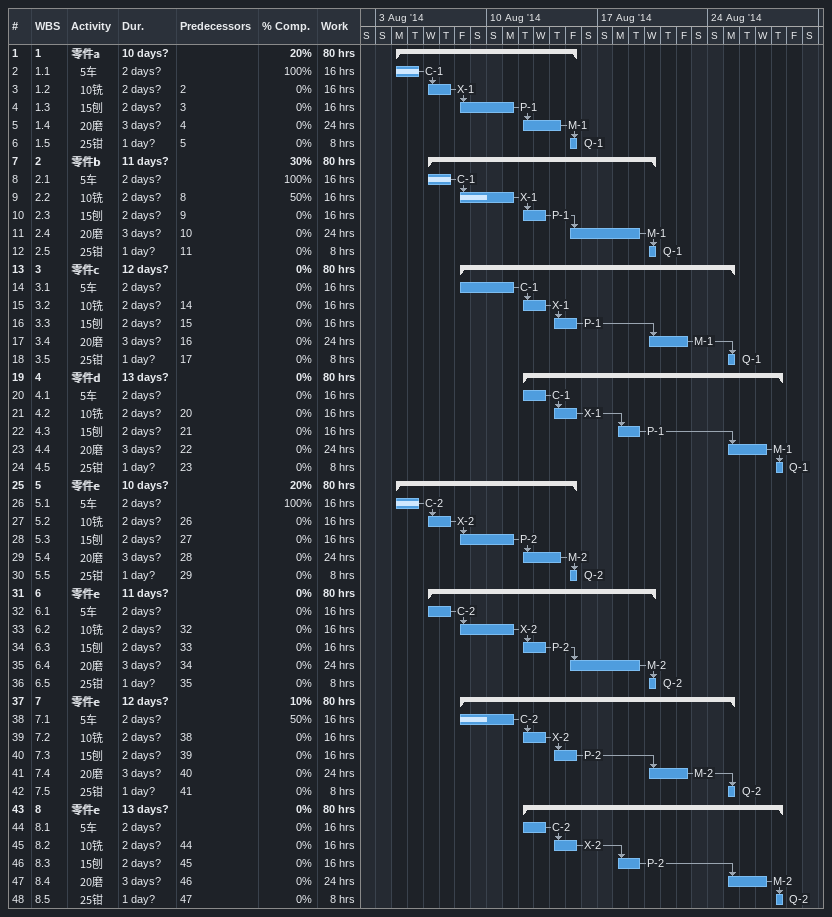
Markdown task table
| ID | WBS | Task | Duration | Start | Finish | Predecessors | Resources | % complete | Work (h) |
|---|---|---|---|---|---|---|---|---|---|
| 1 | 1 | **零件a** | 10d? | 2014-08-04 | 2014-08-15 |  |  | 20 | 80 |
| 2 | 1.1 | 5车 | 2d? | 2014-08-04 | 2014-08-05 |  | C-1 | 100 | 16 |
| 3 | 1.2 | 10铣 | 2d? | 2014-08-06 | 2014-08-07 | 2 | X-1 | 0 | 16 |
| 4 | 1.3 | 15刨 | 2d? | 2014-08-08 | 2014-08-11 | 3 | P-1 | 0 | 16 |
| 5 | 1.4 | 20磨 | 3d? | 2014-08-12 | 2014-08-14 | 4 | M-1 | 0 | 24 |
| 6 | 1.5 | 25钳 | 1d? | 2014-08-15 | 2014-08-15 | 5 | Q-1 | 0 | 8 |
| 7 | 2 | **零件b** | 11d? | 2014-08-06 | 2014-08-20 |  |  | 30 | 80 |
| 8 | 2.1 | 5车 | 2d? | 2014-08-06 | 2014-08-07 |  | C-1 | 100 | 16 |
| 9 | 2.2 | 10铣 | 2d? | 2014-08-08 | 2014-08-11 | 8 | X-1 | 50 | 16 |
| 10 | 2.3 | 15刨 | 2d? | 2014-08-12 | 2014-08-13 | 9 | P-1 | 0 | 16 |
| 11 | 2.4 | 20磨 | 3d? | 2014-08-15 | 2014-08-19 | 10 | M-1 | 0 | 24 |
| 12 | 2.5 | 25钳 | 1d? | 2014-08-20 | 2014-08-20 | 11 | Q-1 | 0 | 8 |
| 13 | 3 | **零件c** | 12d? | 2014-08-08 | 2014-08-25 |  |  | 0 | 80 |
| 14 | 3.1 | 5车 | 2d? | 2014-08-08 | 2014-08-11 |  | C-1 | 0 | 16 |
| 15 | 3.2 | 10铣 | 2d? | 2014-08-12 | 2014-08-13 | 14 | X-1 | 0 | 16 |
| 16 | 3.3 | 15刨 | 2d? | 2014-08-14 | 2014-08-15 | 15 | P-1 | 0 | 16 |
| 17 | 3.4 | 20磨 | 3d? | 2014-08-20 | 2014-08-22 | 16 | M-1 | 0 | 24 |
| 18 | 3.5 | 25钳 | 1d? | 2014-08-25 | 2014-08-25 | 17 | Q-1 | 0 | 8 |
| 19 | 4 | **零件d** | 13d? | 2014-08-12 | 2014-08-28 |  |  | 0 | 80 |
| 20 | 4.1 | 5车 | 2d? | 2014-08-12 | 2014-08-13 |  | C-1 | 0 | 16 |
| 21 | 4.2 | 10铣 | 2d? | 2014-08-14 | 2014-08-15 | 20 | X-1 | 0 | 16 |
| 22 | 4.3 | 15刨 | 2d? | 2014-08-18 | 2014-08-19 | 21 | P-1 | 0 | 16 |
| 23 | 4.4 | 20磨 | 3d? | 2014-08-25 | 2014-08-27 | 22 | M-1 | 0 | 24 |
| 24 | 4.5 | 25钳 | 1d? | 2014-08-28 | 2014-08-28 | 23 | Q-1 | 0 | 8 |
| 25 | 5 | **零件e** | 10d? | 2014-08-04 | 2014-08-15 |  |  | 20 | 80 |
| 26 | 5.1 | 5车 | 2d? | 2014-08-04 | 2014-08-05 |  | C-2 | 100 | 16 |
| 27 | 5.2 | 10铣 | 2d? | 2014-08-06 | 2014-08-07 | 26 | X-2 | 0 | 16 |
| 28 | 5.3 | 15刨 | 2d? | 2014-08-08 | 2014-08-11 | 27 | P-2 | 0 | 16 |
| 29 | 5.4 | 20磨 | 3d? | 2014-08-12 | 2014-08-14 | 28 | M-2 | 0 | 24 |
| 30 | 5.5 | 25钳 | 1d? | 2014-08-15 | 2014-08-15 | 29 | Q-2 | 0 | 8 |
| 31 | 6 | **零件e** | 11d? | 2014-08-06 | 2014-08-20 |  |  | 0 | 80 |
| 32 | 6.1 | 5车 | 2d? | 2014-08-06 | 2014-08-07 |  | C-2 | 0 | 16 |
| 33 | 6.2 | 10铣 | 2d? | 2014-08-08 | 2014-08-11 | 32 | X-2 | 0 | 16 |
| 34 | 6.3 | 15刨 | 2d? | 2014-08-12 | 2014-08-13 | 33 | P-2 | 0 | 16 |
| 35 | 6.4 | 20磨 | 3d? | 2014-08-15 | 2014-08-19 | 34 | M-2 | 0 | 24 |
| 36 | 6.5 | 25钳 | 1d? | 2014-08-20 | 2014-08-20 | 35 | Q-2 | 0 | 8 |
| 37 | 7 | **零件e** | 12d? | 2014-08-08 | 2014-08-25 |  |  | 10 | 80 |
| 38 | 7.1 | 5车 | 2d? | 2014-08-08 | 2014-08-11 |  | C-2 | 50 | 16 |
| 39 | 7.2 | 10铣 | 2d? | 2014-08-12 | 2014-08-13 | 38 | X-2 | 0 | 16 |
| 40 | 7.3 | 15刨 | 2d? | 2014-08-14 | 2014-08-15 | 39 | P-2 | 0 | 16 |
| 41 | 7.4 | 20磨 | 3d? | 2014-08-20 | 2014-08-22 | 40 | M-2 | 0 | 24 |
| 42 | 7.5 | 25钳 | 1d? | 2014-08-25 | 2014-08-25 | 41 | Q-2 | 0 | 8 |
| 43 | 8 | **零件e** | 13d? | 2014-08-12 | 2014-08-28 |  |  | 0 | 80 |
| 44 | 8.1 | 5车 | 2d? | 2014-08-12 | 2014-08-13 |  | C-2 | 0 | 16 |
| 45 | 8.2 | 10铣 | 2d? | 2014-08-14 | 2014-08-15 | 44 | X-2 | 0 | 16 |
| 46 | 8.3 | 15刨 | 2d? | 2014-08-18 | 2014-08-19 | 45 | P-2 | 0 | 16 |
| 47 | 8.4 | 20磨 | 3d? | 2014-08-25 | 2014-08-27 | 46 | M-2 | 0 | 24 |
| 48 | 8.5 | 25钳 | 1d? | 2014-08-28 | 2014-08-28 | 47 | Q-2 | 0 | 8 |
